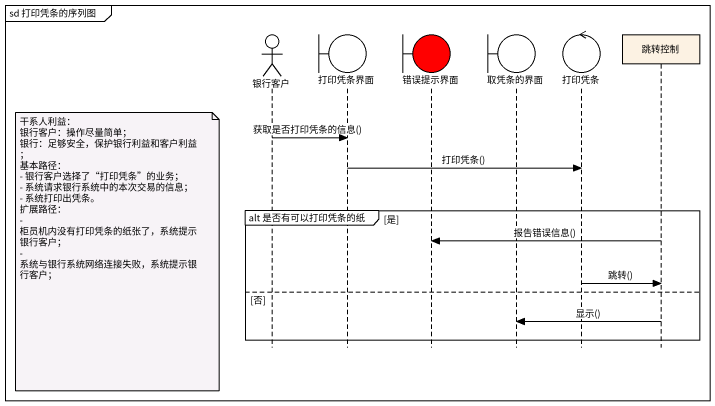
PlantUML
@startuml
mainframe sd 打印凭条的序列图
hide footbox
actor 银行客户
boundary 打印凭条界面
boundary 错误提示界面 #FF0000
boundary 取凭条的界面
control 打印凭条
participant 跳转控制

银行客户 -> 打印凭条界面 : 获取是否打印凭条的信息()
打印凭条界面 -> 打印凭条 : 打印凭条()
group alt 是否有可以打印凭条的纸 [是]
  跳转控制 -> 错误提示界面 : 报告错误信息()
  note left of 银行客户
    干系人利益：
    银行客户：操作尽量简单；
    银行：足够安全，保护银行利益和客户利益；
    基本路径：
    - 银行客户选择了“打印凭条”的业务；
    - 系统请求银行系统中的本次交易的信息；
    - 系统打印出凭条。
    扩展路径：
    - 柜员机内没有打印凭条的纸张了，系统提示银行客户；
    - 系统与银行系统网络连接失败，系统提示银行客户；
  end note
  打印凭条 -> 跳转控制 : 跳转()
else 否
  跳转控制 -> 取凭条的界面 : 显示()
end
@enduml
